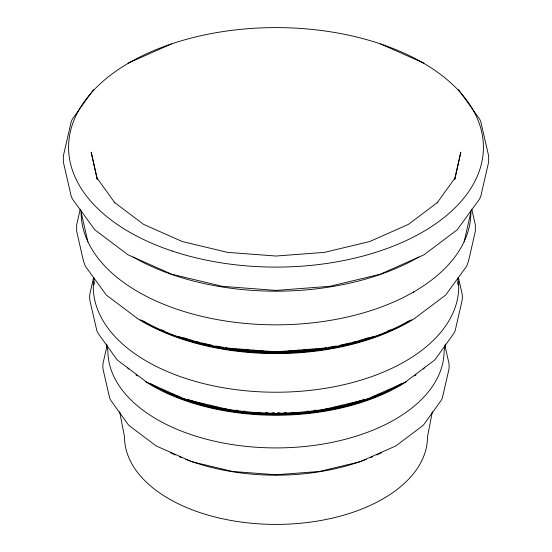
<?xml version="1.0" encoding="UTF-8"?>
<svg xmlns="http://www.w3.org/2000/svg" width="552" height="552" viewBox="0 0 552 552"><rect width="100%" height="100%" fill="white"/><g stroke="black" fill="none" stroke-linecap="round" stroke-linejoin="round"><path stroke-width="0.83" d="M457.787 280.368L458.298 277.387M413.655 292.781L413.786 291.884M432.34 411.771L427.476 436.942A151.476 87.457 0 0 1 276 524.4A151.476 87.457 0 0 1 124.524 436.942L119.66 411.771M445.395 344.186L444.105 350.865A168.105 97.055 0 0 1 276 447.92A168.105 97.055 0 0 1 107.895 350.865L106.605 344.186M471.346 209.808L470.863 212.334A194.863 112.504 0 0 1 276 324.838A194.863 112.504 0 0 1 81.137 212.334L80.654 209.808M454.91 179.145L460.803 152.193L454.696 178.972M80.233 209.229L76.652 224.954L76.652 231.198L83.442 260.986L85.291 266.112L106.336 295.078L137.476 318.504M93.578 277.704L89.852 294.071L89.596 297.19L89.852 300.316L96.904 330.931L98.042 333.256L116.444 358.91L117.769 360.387L146.804 382.232L184.644 398.992M93.881 284.977L94.633 281.679M107.067 345.669L103.072 363.175L102.824 366.293L103.072 369.419L109.682 398.054L110.814 400.379L127.898 424.191L129.223 425.668L156.161 445.933L191.261 461.486M464.115 241.914L470.752 212.81M454.675 179.145L455.738 176.95L437.149 202.86L437.798 202.211L408.397 224.388L369.619 241.569L324.459 252.367L276 256.038L227.541 252.367L182.381 241.569L143.603 224.388L114.202 202.211L114.85 202.86L96.262 176.95L97.325 179.145M93.509 89.638L72.457 118.984L71.318 121.309L63.363 155.878L63.363 162.129L71.318 196.698L72.457 199.024L94.834 229.839L128.078 254.858L171.403 274.047M414.524 318.504L445.664 295.078L466.709 266.112L468.558 260.986L475.348 231.198L475.348 224.954L471.767 209.229M128.078 63.149L171.403 43.96M380.597 274.047L423.922 254.858L457.166 229.839L479.543 199.024L480.682 196.698L488.637 162.129L488.637 155.878L480.682 121.309L479.543 118.984L458.491 89.638M367.356 398.992L405.196 382.232L434.231 360.387L435.556 358.91L453.958 333.256L455.096 330.931L462.148 300.316L462.403 297.19L462.148 294.071L458.422 277.704M360.739 461.486L395.839 445.933L422.777 425.668L424.102 424.191L441.186 400.379L442.318 398.054L448.928 369.419L449.176 366.293L448.928 363.175L444.933 345.669M379.707 274.365L329.682 286.329L276 290.407L222.318 286.329L172.293 274.365M322.83 409.743L366.466 399.31M359.849 461.796L319.401 471.47L276 474.768L232.599 471.47L192.151 461.796M326.246 347.988L276 351.81L225.754 347.988M185.534 399.31L229.17 409.743M380.597 43.96L423.922 63.149M457.366 281.679L458.119 284.977M97.304 178.972L91.197 152.193L97.09 179.145M81.247 212.81L87.885 241.914M93.702 277.387L94.213 280.368M381.28 452.778A162.178 93.633 0 0 1 376.685 454.958M372.745 456.704A162.178 93.633 0 0 1 370.344 457.718M366.266 459.34A162.178 93.633 0 0 1 363.789 460.285M362.126 460.892A162.178 93.633 0 0 1 189.874 460.892M188.211 460.285A162.178 93.633 0 0 1 185.734 459.34M181.656 457.718A162.178 93.633 0 0 1 179.255 456.704M175.315 454.958A162.178 93.633 0 0 1 170.72 452.778M380.218 393.852A175.722 101.451 0 0 1 377.83 394.852M376.222 395.508A175.722 101.451 0 0 1 372.973 396.778M367.204 398.889A175.722 101.451 0 0 1 184.796 398.889M179.027 396.778A175.722 101.451 0 0 1 175.777 395.508M174.17 394.852A175.722 101.451 0 0 1 171.782 393.852M403.077 383.178A175.336 101.23 0 0 1 148.923 383.178M401.663 383.523A175.508 101.326 0 0 1 150.337 383.523M424.288 367.977A175.205 101.154 0 0 1 423.087 369.067M416.022 374.911A175.205 101.154 0 0 1 414.656 375.947M406.769 381.432A175.205 101.154 0 0 1 145.231 381.432M137.345 375.947A175.205 101.154 0 0 1 135.978 374.911M128.913 369.067A175.205 101.154 0 0 1 127.712 367.977M458.429 280.92A182.712 105.487 0 0 1 276 392.231A182.712 105.487 0 0 1 93.571 280.92M409.577 320.567A188.901 109.061 0 0 1 142.423 320.567M390.333 329.841A189.108 109.179 0 0 1 387.939 330.876M373.09 336.568A189.108 109.179 0 0 1 178.91 336.568M164.061 330.876A189.108 109.179 0 0 1 161.667 329.841M411.799 319.739A188.736 108.965 0 0 1 140.201 319.739M418.961 256.997A202.177 116.727 0 0 1 133.039 256.997M414.773 318.449A188.612 108.896 0 0 1 137.227 318.449M363.989 399.586A175.978 101.602 0 0 1 346.27 404.747M342.081 405.768A175.978 101.602 0 0 1 334.443 407.431M330.158 408.266A175.978 101.602 0 0 1 307.167 411.592M305.449 411.771A175.978 101.602 0 0 1 277.718 413.193M274.282 413.193A175.978 101.602 0 0 1 246.551 411.771M244.833 411.592A175.978 101.602 0 0 1 221.842 408.266M217.557 407.431A175.978 101.602 0 0 1 209.919 405.768M205.73 404.747A175.978 101.602 0 0 1 188.011 399.586M315.861 410.212A176.274 101.768 0 0 1 314.198 410.433M308.333 411.123A176.274 101.768 0 0 1 306.65 411.302M293.885 412.323A176.274 101.768 0 0 1 292.18 412.42M286.198 412.675A176.274 101.768 0 0 1 284.494 412.73M279.388 412.827A176.274 101.768 0 0 1 277.69 412.848M274.31 412.848A176.274 101.768 0 0 1 272.612 412.827M267.506 412.73A176.274 101.768 0 0 1 265.802 412.675M259.82 412.42A176.274 101.768 0 0 1 258.115 412.323M245.35 411.302A176.274 101.768 0 0 1 243.667 411.123M237.802 410.433A176.274 101.768 0 0 1 236.139 410.212M368.35 337.776A189.35 109.324 0 0 1 363.609 339.252M362.008 339.728A189.35 109.324 0 0 1 358.779 340.66M357.151 341.108A189.35 109.324 0 0 1 352.21 342.412M350.548 342.833A189.35 109.324 0 0 1 340.439 345.138M336.175 345.994A189.35 109.324 0 0 1 328.447 347.38M326.729 347.663A189.35 109.324 0 0 1 325.011 347.932M323.341 348.188A189.35 109.324 0 0 1 318.304 348.898M316.613 349.119A189.35 109.324 0 0 1 311.494 349.72M309.782 349.906A189.35 109.324 0 0 1 303.745 350.479M302.013 350.623A189.35 109.324 0 0 1 288.986 351.403M287.247 351.465A189.35 109.324 0 0 1 282.037 351.603M280.312 351.631A189.35 109.324 0 0 1 271.688 351.631M269.962 351.603A189.35 109.324 0 0 1 264.753 351.465M263.014 351.403A189.35 109.324 0 0 1 249.987 350.623M248.255 350.479A189.35 109.324 0 0 1 242.218 349.906M240.506 349.72A189.35 109.324 0 0 1 235.387 349.119M233.696 348.898A189.35 109.324 0 0 1 228.659 348.188M226.989 347.932A189.35 109.324 0 0 1 225.271 347.663M223.553 347.38A189.35 109.324 0 0 1 215.825 345.994M211.561 345.138A189.35 109.324 0 0 1 201.452 342.833M199.79 342.412A189.35 109.324 0 0 1 194.849 341.108M193.221 340.66A189.35 109.324 0 0 1 189.992 339.728M188.391 339.252A189.35 109.324 0 0 1 183.65 337.776M312.625 349.271A189.626 109.482 0 0 1 310.942 349.457M305.014 350.044A189.626 109.482 0 0 1 303.31 350.189M290.49 351.01A189.626 109.482 0 0 1 288.779 351.079M263.221 351.079A189.626 109.482 0 0 1 261.51 351.01M248.69 350.189A189.626 109.482 0 0 1 246.985 350.044M241.058 349.457A189.626 109.482 0 0 1 239.375 349.271M172.293 251.056A207.414 119.749 0 0 0 483.414 147.35A207.414 119.749 0 0 0 172.293 43.642A207.414 119.749 0 0 0 172.293 251.056"/></g></svg>
